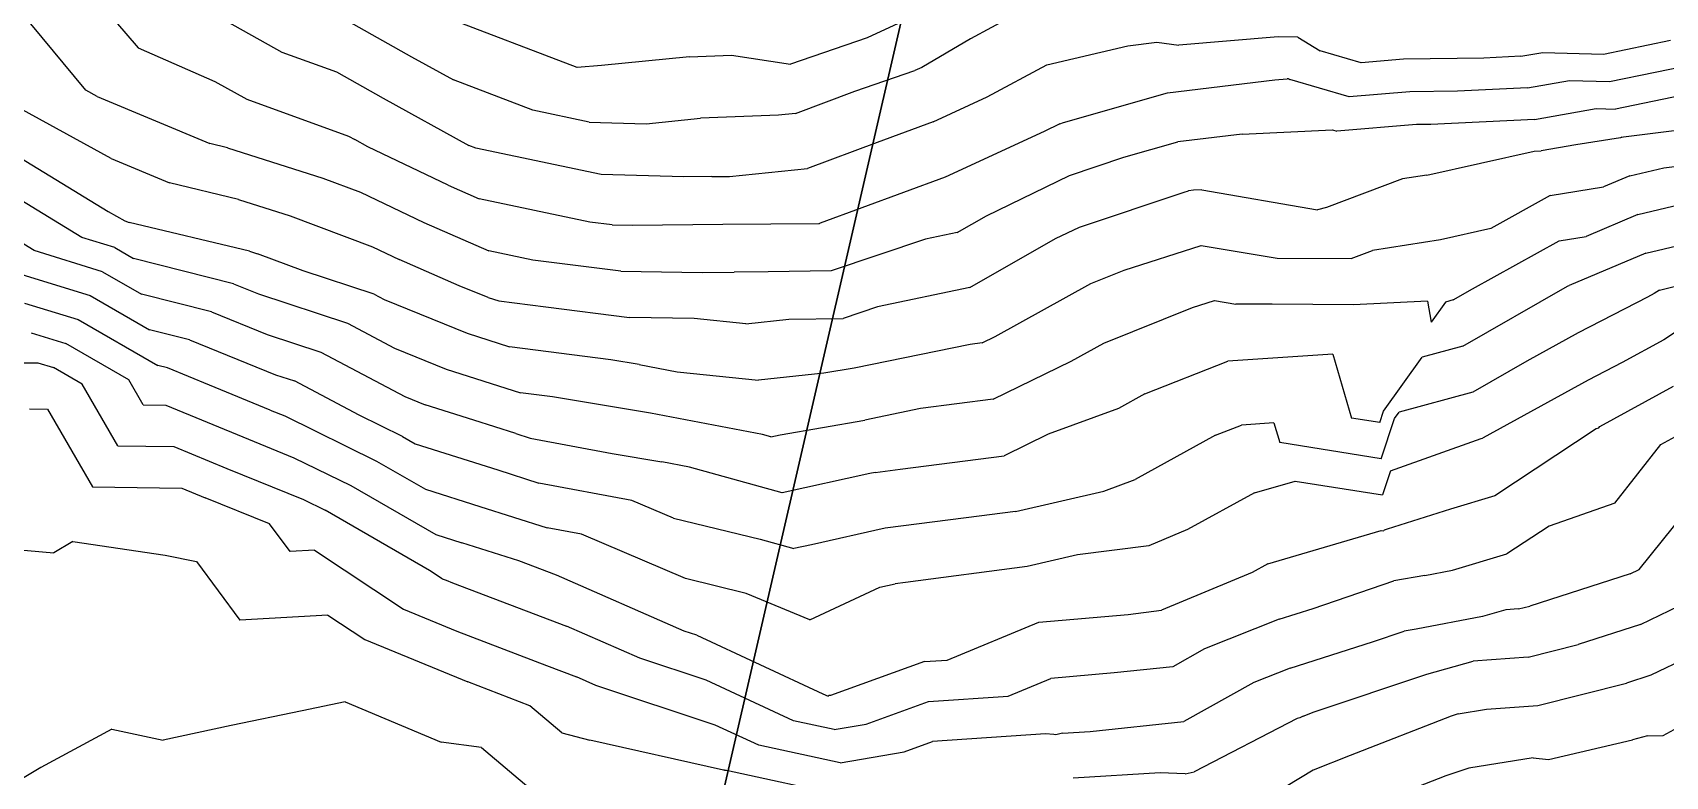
# Model space of a CAD drawing. Header units: metres. Extents: x -1120501 to 1198934, y -4928884 to 66998.
# Drawn here: x -792.7 to -605, y -196.8 to -111.4 of the extents above; entities that cross this region are included whole.
import ezdxf

# ---------------------------------------------------------------- set-up
doc = ezdxf.new("R2010")
doc.units = ezdxf.units.M
doc.layers.add('Cross Sections', color=10, linetype='Continuous')
doc.layers.add('SURF2CONTOURS', color=7, linetype='Continuous', lineweight=0)

msp = doc.modelspace()

# ---------------------------------------------------------------- linework, layer by layer
at = {"color": 7, "lineweight": 0}
msp.add_circle((-684.64, 190.5), 66807.04, dxfattribs=at)
at = {"layer": 'Cross Sections', "color": 1, "linetype": 'Continuous', "lineweight": 30}
msp.add_line((-774.05, -461.69), (-670.58, -13.47), dxfattribs=at)
at = {"layer": 'SURF2CONTOURS', "color": 4, "linetype": 'Continuous', "lineweight": -3}
for p, q in [((-788.43, -103.99, 261), (-780.59, -113.1, 261)), ((-759.17, -108.5, 262), (-749.18, -114.12, 262)), ((-677.66, -108.17, 262), (-684.9, -112.08, 262)), ((-684.9, -112.08, 262), (-690.5, -115.34, 262)), ((-780.59, -113.1, 261), (-771.76, -116.95, 261)), ((-749.18, -114.12, 262), (-744.33, -116.79, 262)), ((-698.18, -118.08, 262), (-691.29, -115.71, 262)), ((-690.5, -115.34, 262), (-691.29, -115.71, 262)), ((-611.43, -116.97, 261), (-600.74, -114.76, 261)), ((-771.76, -116.95, 261), (-768.1, -119, 261)), ((-735.21, -120.26, 262), (-744.33, -116.79, 262)), ((-705.01, -120.63, 262), (-698.18, -118.08, 262)), ((-662.24, -118.27, 261), (-649.92, -116.77, 261)), ((-649.92, -116.77, 261), (-648.48, -116.65, 261)), ((-648.34, -116.65, 261), (-648.48, -116.65, 261)), ((-648.34, -116.65, 261), (-648.18, -116.75, 261)), ((-641.37, -118.72, 261), (-648.18, -116.75, 261)), ((-634.38, -118.16, 261), (-641.37, -118.72, 261)), ((-628.92, -118.08, 261), (-634.38, -118.16, 261)), ((-620.84, -117.69, 261), (-628.92, -118.08, 261)), ((-620.84, -117.69, 261), (-616.03, -116.84, 261)), ((-616.03, -116.84, 261), (-611.43, -116.97, 261)), ((-783.7, -125.82, 260), (-795.06, -119.55, 260)), ((-768.1, -119, 261), (-756.41, -123.23, 261)), ((-674.19, -121.68, 261), (-662.24, -118.27, 261)), ((-728.73, -121.63, 262), (-735.21, -120.26, 262)), ((-728.73, -121.63, 262), (-722.18, -121.81, 262)), ((-722.18, -121.81, 262), (-715.92, -121.19, 262)), ((-706.95, -120.83, 262), (-715.92, -121.19, 262)), ((-705.01, -120.63, 262), (-706.95, -120.83, 262)), ((-674.63, -121.83, 261), (-676.42, -122.7, 261)), ((-674.63, -121.83, 261), (-674.19, -121.68, 261)), ((-609.84, -123.32, 260), (-596.97, -121.7, 260)), ((-756.41, -123.23, 261), (-755.69, -123.63, 261)), ((-754.17, -124.47, 261), (-755.69, -123.63, 261)), ((-676.42, -122.7, 261), (-687.82, -127.96, 261)), ((-610.16, -123.42, 260), (-615.31, -124.25, 260)), ((-610.02, -123.36, 260), (-610.16, -123.42, 260)), ((-610.02, -123.36, 260), (-609.84, -123.32, 260)), ((-744.95, -128.89, 261), (-754.17, -124.47, 261)), ((-632.43, -127.72, 260), (-620.1, -124.98, 260)), ((-620.1, -124.98, 260), (-619.28, -124.94, 260)), ((-615.31, -124.25, 260), (-619.28, -124.94, 260)), ((-783.7, -125.82, 260), (-776.98, -128.62, 260)), ((-787.05, -134.89, 259), (-796.69, -129.03, 259)), ((-769.05, -130.53, 260), (-776.98, -128.62, 260)), ((-744.95, -128.89, 261), (-741.39, -130.45, 261)), ((-687.82, -127.96, 261), (-702.18, -133.23, 261)), ((-659.25, -129.45, 260), (-659.84, -129.52, 260)), ((-658.31, -129.41, 260), (-659.25, -129.45, 260)), ((-658.31, -129.41, 260), (-645.02, -131.72, 260)), ((-635.23, -128.16, 260), (-643.98, -131.43, 260)), ((-632.43, -127.72, 260), (-635.23, -128.16, 260)), ((-769.05, -130.53, 260), (-763.12, -132.41, 260)), ((-728.67, -133.12, 261), (-741.39, -130.45, 261)), ((-672.38, -133.69, 260), (-660.33, -129.66, 260)), ((-660.33, -129.66, 260), (-659.84, -129.52, 260)), ((-608.17, -132.26, 259), (-600.54, -130.42, 259)), ((-763.12, -132.41, 260), (-753.63, -135.95, 260)), ((-726.11, -133.44, 261), (-728.67, -133.12, 261)), ((-702.35, -133.27, 261), (-702.26, -133.26, 261)), ((-702.18, -133.23, 261), (-702.26, -133.26, 261)), ((-643.98, -131.43, 260), (-645.02, -131.72, 260)), ((-608.17, -132.26, 259), (-614.1, -134.75, 259)), ((-783.28, -136.05, 259), (-787.05, -134.89, 259)), ((-726.11, -133.44, 261), (-723.74, -133.48, 261)), ((-723.74, -133.48, 261), (-713.35, -133.37, 261)), ((-713.35, -133.37, 261), (-702.35, -133.27, 261)), ((-684.97, -140.62, 260), (-675.11, -135.01, 260)), ((-675.11, -135.01, 260), (-672.38, -133.69, 260)), ((-617.22, -135.25, 259), (-614.1, -134.75, 259)), ((-783.28, -136.05, 259), (-781.13, -137.29, 259)), ((-753.63, -135.95, 260), (-750.58, -137.4, 260)), ((-627.18, -140.78, 259), (-617.22, -135.25, 259)), ((-769.62, -140.19, 259), (-781.13, -137.29, 259)), ((-743.68, -140.43, 260), (-750.58, -137.4, 260)), ((-605.7, -140.94, 258), (-593.76, -137.93, 258)), ((-794.45, -138.98, 258), (-786.09, -141.56, 258)), ((-769.62, -140.19, 259), (-766.75, -141.36, 259)), ((-740.35, -141.78, 260), (-743.68, -140.43, 260)), ((-684.97, -140.62, 260), (-695.6, -142.86, 260)), ((-786.09, -141.56, 258), (-779.27, -145.49, 258)), ((-766.75, -141.36, 259), (-756.52, -144.72, 259)), ((-740.35, -141.78, 260), (-739.12, -142.17, 260)), ((-739.12, -142.17, 260), (-733.73, -142.86, 260)), ((-659.36, -142.93, 259), (-656.86, -142.13, 259)), ((-656.86, -142.13, 259), (-654.39, -142.54, 259)), ((-650.21, -142.56, 259), (-654.39, -142.54, 259)), ((-640.87, -142.6, 259), (-650.21, -142.56, 259)), ((-632.37, -142.18, 259), (-640.87, -142.6, 259)), ((-632.37, -142.18, 259), (-631.94, -144.6, 259)), ((-630.3, -142.3, 259), (-631.94, -144.6, 259)), ((-629.41, -142.06, 259), (-630.3, -142.3, 259)), ((-629.41, -142.06, 259), (-627.18, -140.78, 259)), ((-607.05, -141.74, 258), (-615.03, -145.84, 258)), ((-606.28, -141.32, 258), (-607.05, -141.74, 258)), ((-605.7, -140.94, 258), (-606.28, -141.32, 258)), ((-733.73, -142.86, 260), (-724.09, -144.06, 260)), ((-716.67, -144.18, 260), (-724.09, -144.06, 260)), ((-710.71, -144.81, 260), (-716.67, -144.18, 260)), ((-710.71, -144.81, 260), (-705.78, -144.27, 260)), ((-705.78, -144.27, 260), (-699.55, -144.2, 260)), ((-695.6, -142.86, 260), (-699.55, -144.2, 260)), ((-669.58, -147.02, 259), (-659.36, -142.93, 259)), ((-792.9, -145.84, 257), (-788.91, -147.07, 257)), ((-774.68, -146.64, 258), (-779.27, -145.49, 258)), ((-756.52, -144.72, 259), (-751.11, -147.58, 259)), ((-615.03, -145.84, 258), (-620.95, -149.09, 258)), ((-781.66, -151.24, 257), (-788.91, -147.07, 257)), ((-774.68, -146.64, 258), (-764.78, -150.65, 258)), ((-751.11, -147.58, 259), (-745.18, -149.99, 259)), ((-673.33, -149.09, 259), (-669.58, -147.02, 259)), ((-745.18, -149.99, 259), (-736.63, -152.71, 259)), ((-682.28, -153.47, 259), (-673.33, -149.09, 259)), ((-620.95, -149.09, 258), (-627.16, -152.64, 258)), ((-780.01, -154.1, 257), (-781.66, -151.24, 257)), ((-764.78, -150.65, 258), (-762.63, -151.36, 258)), ((-755.17, -155.31, 258), (-762.63, -151.36, 258)), ((-612.55, -156.58, 257), (-604.08, -151.97, 257)), ((-732.96, -153.19, 259), (-736.63, -152.71, 259)), ((-721.68, -155.06, 259), (-732.96, -153.19, 259)), ((-682.28, -153.47, 259), (-690.66, -154.54, 259)), ((-627.16, -152.64, 258), (-635.63, -154.95, 258)), ((-793.08, -154.58, 256), (-791, -154.62, 256)), ((-791, -154.62, 256), (-785.85, -163.54, 256)), ((-780.01, -154.1, 257), (-777.42, -154.14, 257)), ((-777.42, -154.14, 257), (-767.91, -158.06, 257)), ((-750.21, -157.74, 258), (-755.17, -155.31, 258)), ((-708.8, -157.51, 259), (-721.68, -155.06, 259)), ((-690.66, -154.54, 259), (-697.05, -155.85, 259)), ((-637.68, -160.29, 258), (-636.14, -155.66, 258)), ((-636.14, -155.66, 258), (-635.63, -154.95, 258)), ((-707.84, -157.78, 259), (-708.8, -157.51, 259)), ((-707.84, -157.78, 259), (-706.79, -157.55, 259)), ((-706.79, -157.55, 259), (-697.05, -155.85, 259)), ((-656.71, -157.59, 258), (-665.96, -162.7, 258)), ((-656.71, -157.59, 258), (-653.75, -156.43, 258)), ((-650.01, -156.18, 258), (-653.75, -156.43, 258)), ((-650.01, -156.18, 258), (-649.35, -158.45, 258)), ((-612.95, -156.87, 257), (-624.62, -164.57, 257)), ((-612.71, -156.78, 257), (-612.95, -156.87, 257)), ((-612.71, -156.78, 257), (-612.55, -156.58, 257)), ((-767.91, -158.06, 257), (-762.67, -160.19, 257)), ((-750.21, -157.74, 258), (-748.75, -158.58, 258)), ((-748.75, -158.58, 258), (-739.25, -161.58, 258)), ((-637.68, -160.29, 258), (-649.35, -158.45, 258)), ((-762.67, -160.19, 257), (-756.13, -163.39, 257)), ((-739.25, -161.58, 258), (-734.54, -163.09, 258)), ((-723.84, -165.09, 258), (-734.54, -163.09, 258)), ((-669.57, -164.03, 258), (-665.96, -162.7, 258)), ((-785.85, -163.54, 256), (-775.58, -163.68, 256)), ((-775.58, -163.68, 256), (-772.9, -164.79, 256)), ((-765.49, -167.79, 256), (-772.9, -164.79, 256)), ((-756.13, -163.39, 257), (-746.38, -169, 257)), ((-719.05, -167.13, 258), (-723.84, -165.09, 258)), ((-679.71, -166.35, 258), (-669.57, -164.03, 258)), ((-624.62, -164.57, 257), (-629.72, -166.1, 257)), ((-608.01, -173.02, 256), (-601.39, -164.78, 256)), ((-679.71, -166.35, 258), (-685.38, -167.09, 258)), ((-629.72, -166.1, 257), (-636.99, -168.39, 257)), ((-763.12, -170.97, 256), (-765.49, -167.79, 256)), ((-719.05, -167.13, 258), (-709.09, -169.55, 258)), ((-694.7, -168.26, 258), (-703.16, -170.17, 258)), ((-685.38, -167.09, 258), (-694.7, -168.26, 258)), ((-650.73, -172.36, 257), (-637.67, -168.54, 257)), ((-637.67, -168.54, 257), (-637.36, -168.59, 257)), ((-637.33, -168.5, 257), (-637.36, -168.59, 257)), ((-636.99, -168.39, 257), (-637.33, -168.5, 257)), ((-760.33, -170.81, 256), (-763.12, -170.97, 256)), ((-760.33, -170.81, 256), (-750.09, -177.57, 256)), ((-746.38, -169, 257), (-743.39, -169.95, 257)), ((-736.84, -172.04, 257), (-743.39, -169.95, 257)), ((-709.09, -169.55, 258), (-705.22, -170.62, 258)), ((-703.16, -170.17, 258), (-705.22, -170.62, 258)), ((-732.5, -173.69, 257), (-736.84, -172.04, 257)), ((-650.73, -172.36, 257), (-652.53, -173.35, 257)), ((-717.83, -180.09, 257), (-732.5, -173.69, 257)), ((-652.53, -173.35, 257), (-662.95, -177.69, 257)), ((-609.04, -173.52, 256), (-620.59, -177.22, 256)), ((-609.04, -173.52, 256), (-608.01, -173.02, 256)), ((-750.09, -177.57, 256), (-743.94, -180.1, 256)), ((-677.05, -179.06, 257), (-666.77, -178.18, 257)), ((-666.77, -178.18, 257), (-662.95, -177.69, 257)), ((-623.34, -177.66, 256), (-626.04, -178.41, 256)), ((-621.9, -177.55, 256), (-623.34, -177.66, 256)), ((-621.9, -177.55, 256), (-620.59, -177.22, 256)), ((-743.94, -180.1, 256), (-733.65, -184.06, 256)), ((-716.36, -180.57, 257), (-717.83, -180.09, 257)), ((-687.57, -183.42, 257), (-677.05, -179.06, 257)), ((-638.66, -181.34, 256), (-635.05, -180.1, 256)), ((-633.67, -179.87, 256), (-635.05, -180.1, 256)), ((-626.04, -178.41, 256), (-633.67, -179.87, 256)), ((-716.36, -180.57, 257), (-701.86, -187.31, 257)), ((-648.14, -184.34, 256), (-638.66, -181.34, 256)), ((-690.19, -183.6, 257), (-700.99, -187.5, 257)), ((-690.19, -183.6, 257), (-687.57, -183.42, 257)), ((-602.33, -183.08, 255), (-606.69, -185.17, 255)), ((-733.65, -184.06, 256), (-730.2, -185.37, 256)), ((-727.97, -186.34, 256), (-730.2, -185.37, 256)), ((-648.14, -184.34, 256), (-652.31, -186, 256)), ((-606.69, -185.17, 255), (-609.46, -186.06, 255)), ((-714.24, -190.89, 256), (-727.97, -186.34, 256)), ((-701.86, -187.31, 257), (-701.27, -187.56, 257)), ((-701.16, -187.51, 257), (-701.27, -187.56, 257)), ((-700.99, -187.5, 257), (-701.16, -187.51, 257)), ((-652.31, -186, 256), (-660.35, -190.5, 256)), ((-619.68, -188.64, 255), (-609.46, -186.06, 255)), ((-761.74, -189.27, 255), (-769.91, -190.96, 255)), ((-756.77, -188.22, 255), (-761.74, -189.27, 255)), ((-756.77, -188.22, 255), (-745.74, -192.84, 255)), ((-628.84, -189.61, 255), (-625.58, -189.08, 255)), ((-625.58, -189.08, 255), (-619.68, -188.64, 255)), ((-783.63, -191.36, 255), (-791.79, -195.75, 255)), ((-783.63, -191.36, 255), (-777.73, -192.63, 255)), ((-769.91, -190.96, 255), (-777.73, -192.63, 255)), ((-709.24, -193.21, 256), (-714.24, -190.89, 256)), ((-671.15, -191.64, 256), (-660.35, -190.5, 256)), ((-629.62, -189.86, 255), (-641.25, -194.39, 255)), ((-628.84, -189.61, 255), (-629.62, -189.86, 255)), ((-741.13, -193.46, 255), (-745.74, -192.84, 255)), ((-699.88, -195.24, 256), (-709.24, -193.21, 256)), ((-692.51, -193.97, 256), (-689.25, -192.79, 256)), ((-676.29, -191.9, 256), (-689.25, -192.79, 256)), ((-675.31, -191.98, 256), (-676.29, -191.9, 256)), ((-675.09, -192.01, 256), (-675.31, -191.98, 256)), ((-674.3, -191.83, 256), (-675.09, -192.01, 256)), ((-674.3, -191.83, 256), (-671.15, -191.64, 256)), ((-741.13, -193.46, 255), (-735.17, -198.49, 255)), ((-699.88, -195.24, 256), (-692.51, -193.97, 256)), ((-641.25, -194.39, 255), (-645.48, -196.09, 255)), ((-791.79, -195.75, 255), (-795.79, -198.17, 255)), ((-645.48, -196.09, 255), (-648.62, -197.96, 255))]:
    msp.add_line(p, q, dxfattribs=at)
at = {"layer": 'SURF2CONTOURS', "color": 2, "linetype": 'Continuous', "lineweight": -3}
for p, q in [((-773.32, -108.43, 261.5), (-764.05, -113.6, 261.5)), ((-786.62, -117.97, 260.5), (-792.92, -110.35, 260.5)), ((-730.11, -115.37, 262.5), (-745.79, -109.38, 262.5)), ((-691.73, -109.63, 262.5), (-696.76, -111.94, 262.5)), ((-696.76, -111.94, 262.5), (-705.59, -114.99, 262.5)), ((-666.82, -112.86, 261.5), (-663.49, -112.46, 261.5)), ((-663.49, -112.46, 261.5), (-660.94, -112.79, 261.5)), ((-649.53, -111.84, 261.5), (-660.94, -112.79, 261.5)), ((-647.26, -111.87, 261.5), (-649.53, -111.84, 261.5)), ((-647.26, -111.87, 261.5), (-644.7, -113.43, 261.5)), ((-612.12, -113.81, 261.5), (-604.41, -112.21, 261.5)), ((-764.05, -113.6, 261.5), (-757.79, -115.86, 261.5)), ((-717.21, -114.13, 262.5), (-727.3, -115.13, 262.5)), ((-717.21, -114.13, 262.5), (-712.37, -113.94, 262.5)), ((-712.37, -113.94, 262.5), (-705.59, -114.99, 262.5)), ((-676.13, -115.04, 261.5), (-666.82, -112.86, 261.5)), ((-639.98, -114.8, 261.5), (-644.7, -113.43, 261.5)), ((-635.13, -114.41, 261.5), (-639.98, -114.8, 261.5)), ((-625.88, -114.27, 261.5), (-635.13, -114.41, 261.5)), ((-621.62, -114.06, 261.5), (-625.88, -114.27, 261.5)), ((-621.62, -114.06, 261.5), (-619.08, -113.62, 261.5)), ((-619.08, -113.62, 261.5), (-612.12, -113.81, 261.5)), ((-757.79, -115.86, 261.5), (-752.43, -118.87, 261.5)), ((-727.3, -115.13, 262.5), (-730.11, -115.37, 262.5)), ((-682.99, -118.74, 261.5), (-676.13, -115.04, 261.5)), ((-785.29, -118.7, 260.5), (-786.62, -117.97, 260.5)), ((-600.35, -117.99, 260.5), (-610.73, -120.13, 260.5)), ((-785.29, -118.7, 260.5), (-772.35, -124.1, 260.5)), ((-752.43, -118.87, 261.5), (-742.56, -124.33, 261.5)), ((-689.17, -121.59, 261.5), (-682.99, -118.74, 261.5)), ((-620.06, -121.32, 260.5), (-612.97, -120.07, 260.5)), ((-612.97, -120.07, 260.5), (-610.73, -120.13, 260.5)), ((-689.17, -121.59, 261.5), (-695.61, -123.96, 261.5)), ((-633.63, -121.91, 260.5), (-642.77, -122.65, 260.5)), ((-631.96, -121.89, 260.5), (-633.63, -121.91, 260.5)), ((-620.06, -121.32, 260.5), (-631.96, -121.89, 260.5)), ((-797.95, -123.43, 259.5), (-784.03, -131.88, 259.5)), ((-653.65, -123, 260.5), (-661.04, -123.9, 260.5)), ((-653.65, -123, 260.5), (-643.27, -122.51, 260.5)), ((-643.27, -122.51, 260.5), (-642.77, -122.65, 260.5)), ((-770.31, -124.59, 260.5), (-772.35, -124.1, 260.5)), ((-770.31, -124.59, 260.5), (-759.36, -128.05, 260.5)), ((-741.77, -124.63, 261.5), (-742.56, -124.33, 261.5)), ((-727.36, -127.66, 261.5), (-741.77, -124.63, 261.5)), ((-695.61, -123.96, 261.5), (-703.64, -126.95, 261.5)), ((-673.51, -127.76, 260.5), (-667.26, -125.67, 260.5)), ((-667.26, -125.67, 260.5), (-661.04, -123.9, 260.5)), ((-605.19, -126.87, 259.5), (-596.18, -125.73, 259.5)), ((-712.6, -127.87, 261.5), (-703.64, -126.95, 261.5)), ((-609.09, -127.81, 259.5), (-605.19, -126.87, 259.5)), ((-759.36, -128.05, 260.5), (-755.02, -129.67, 260.5)), ((-717.86, -127.92, 261.5), (-727.36, -127.66, 261.5)), ((-714.62, -127.89, 261.5), (-717.86, -127.92, 261.5)), ((-714.62, -127.89, 261.5), (-712.6, -127.87, 261.5)), ((-683.05, -132.38, 260.5), (-673.51, -127.76, 260.5)), ((-618.25, -130.07, 259.5), (-612.13, -129.08, 259.5)), ((-609.09, -127.81, 259.5), (-612.13, -129.08, 259.5)), ((-755.02, -129.67, 260.5), (-747.76, -133.15, 260.5)), ((-618.25, -130.07, 259.5), (-625.06, -133.85, 259.5)), ((-784.03, -131.88, 259.5), (-782.11, -132.95, 259.5)), ((-782.11, -132.95, 259.5), (-781.61, -133.15, 259.5)), ((-767.79, -136.47, 259.5), (-781.61, -133.15, 259.5)), ((-747.76, -133.15, 260.5), (-740.28, -136.43, 260.5)), ((-686.42, -134.3, 260.5), (-683.05, -132.38, 260.5)), ((-792.55, -136.38, 258.5), (-795.43, -134.63, 258.5)), ((-690.06, -135.07, 260.5), (-700.91, -138.73, 260.5)), ((-686.42, -134.3, 260.5), (-690.06, -135.07, 260.5)), ((-630.87, -135.14, 259.5), (-638.67, -136.36, 259.5)), ((-625.06, -133.85, 259.5), (-630.87, -135.14, 259.5)), ((-607.24, -136.7, 258.5), (-595.88, -133.97, 258.5)), ((-784.69, -138.81, 258.5), (-792.55, -136.38, 258.5)), ((-767.79, -136.47, 259.5), (-766.87, -136.76, 259.5)), ((-761.61, -138.72, 259.5), (-766.87, -136.76, 259.5)), ((-735.2, -137.49, 260.5), (-740.28, -136.43, 260.5)), ((-667.22, -138.64, 259.5), (-658.36, -135.8, 259.5)), ((-658.36, -135.8, 259.5), (-649.63, -137.26, 259.5)), ((-641.14, -137.29, 259.5), (-638.67, -136.36, 259.5)), ((-607.24, -136.7, 258.5), (-616.07, -140.41, 258.5)), ((-784.69, -138.81, 258.5), (-780.2, -141.39, 258.5)), ((-753.47, -141.4, 259.5), (-761.61, -138.72, 259.5)), ((-725.1, -138.75, 260.5), (-735.2, -137.49, 260.5)), ((-725.1, -138.75, 260.5), (-715.73, -138.9, 260.5)), ((-715.73, -138.9, 260.5), (-712.07, -138.86, 260.5)), ((-708.14, -138.83, 260.5), (-712.07, -138.86, 260.5)), ((-700.91, -138.73, 260.5), (-708.14, -138.83, 260.5)), ((-671.05, -140.17, 259.5), (-667.22, -138.64, 259.5)), ((-649.63, -137.26, 259.5), (-641.14, -137.29, 259.5)), ((-682.06, -146.25, 259.5), (-671.05, -140.17, 259.5)), ((-628.28, -147.35, 258.5), (-616.52, -140.62, 258.5)), ((-616.52, -140.62, 258.5), (-616.18, -140.43, 258.5)), ((-616.18, -140.43, 258.5), (-616.07, -140.41, 258.5)), ((-793.67, -142.41, 257.5), (-787.5, -144.32, 257.5)), ((-772.15, -143.42, 258.5), (-780.2, -141.39, 258.5)), ((-753.47, -141.4, 259.5), (-752.29, -142.02, 259.5)), ((-752.29, -142.02, 259.5), (-742.76, -145.88, 259.5)), ((-787.5, -144.32, 257.5), (-778.34, -149.58, 257.5)), ((-772.15, -143.42, 258.5), (-765.76, -146.01, 258.5)), ((-601.61, -144.3, 257.5), (-605.18, -146.64, 257.5)), ((-765.76, -146.01, 258.5), (-759.57, -148.04, 258.5)), ((-742.76, -145.88, 259.5), (-737.88, -147.44, 259.5)), ((-683.55, -146.98, 259.5), (-682.06, -146.25, 259.5)), ((-759.57, -148.04, 258.5), (-749.93, -153.14, 258.5)), ((-726.26, -148.93, 259.5), (-737.88, -147.44, 259.5)), ((-684.95, -147.16, 259.5), (-698.26, -149.88, 259.5)), ((-683.55, -146.98, 259.5), (-684.95, -147.16, 259.5)), ((-643.23, -148.28, 258.5), (-655.32, -149.08, 258.5)), ((-643.23, -148.28, 258.5), (-641.09, -155.62, 258.5)), ((-628.28, -147.35, 258.5), (-632.96, -148.62, 258.5)), ((-605.18, -146.64, 257.5), (-609.96, -149.24, 257.5)), ((-802.98, -149.28, 256.5), (-792.12, -149.27, 256.5)), ((-792.12, -149.27, 256.5), (-790.32, -149.83, 256.5)), ((-787.03, -151.72, 256.5), (-790.32, -149.83, 256.5)), ((-777.21, -149.87, 257.5), (-778.34, -149.58, 257.5)), ((-772.38, -151.83, 257.5), (-777.21, -149.87, 257.5)), ((-722.97, -149.48, 259.5), (-726.26, -148.93, 259.5)), ((-722.97, -149.48, 259.5), (-718.62, -150.3, 259.5)), ((-698.26, -149.88, 259.5), (-701.74, -150.48, 259.5)), ((-664.87, -152.85, 258.5), (-655.32, -149.08, 258.5)), ((-637.42, -154.85, 258.5), (-632.96, -148.62, 258.5)), ((-609.96, -149.24, 257.5), (-613.89, -151.26, 257.5)), ((-782.93, -158.82, 256.5), (-787.03, -151.72, 256.5)), ((-765.42, -154.7, 257.5), (-772.38, -151.83, 257.5)), ((-718.62, -150.3, 259.5), (-709.27, -151.29, 259.5)), ((-701.74, -150.48, 259.5), (-709.27, -151.29, 259.5)), ((-613.89, -151.26, 257.5), (-625.94, -157.89, 257.5)), ((-749.93, -153.14, 258.5), (-747.6, -154.09, 258.5)), ((-664.87, -152.85, 258.5), (-667.89, -154.52, 258.5)), ((-765.42, -154.7, 257.5), (-763.74, -155.38, 257.5)), ((-763.74, -155.38, 257.5), (-753.17, -160.57, 257.5)), ((-742.01, -155.88, 258.5), (-747.6, -154.09, 258.5)), ((-667.89, -154.52, 258.5), (-675.96, -157.49, 258.5)), ((-637.85, -156.13, 258.5), (-641.09, -155.62, 258.5)), ((-637.85, -156.13, 258.5), (-637.42, -154.85, 258.5)), ((-737.17, -157.4, 258.5), (-742.01, -155.88, 258.5)), ((-737.17, -157.4, 258.5), (-735.53, -157.93, 258.5)), ((-675.96, -157.49, 258.5), (-681.02, -159.97, 258.5)), ((-605.54, -158.68, 256.5), (-602.99, -157.29, 256.5)), ((-782.93, -158.82, 256.5), (-776.5, -158.91, 256.5)), ((-776.5, -158.91, 256.5), (-770.41, -161.43, 256.5)), ((-735.53, -157.93, 258.5), (-726.11, -159.69, 258.5)), ((-636.6, -161.69, 257.5), (-626.17, -157.97, 257.5)), ((-626.17, -157.97, 257.5), (-626.03, -157.93, 257.5)), ((-625.94, -157.89, 257.5), (-626.03, -157.93, 257.5)), ((-610.81, -165.41, 256.5), (-605.54, -158.68, 256.5)), ((-770.41, -161.43, 256.5), (-761.59, -164.99, 256.5)), ((-753.17, -160.57, 257.5), (-747.57, -163.79, 257.5)), ((-726.11, -159.69, 258.5), (-720.4, -160.64, 258.5)), ((-717.19, -161.25, 258.5), (-720.4, -160.64, 258.5)), ((-706.53, -164.2, 258.5), (-717.19, -161.25, 258.5)), ((-692.97, -161.5, 258.5), (-681.02, -159.97, 258.5)), ((-696.45, -161.99, 258.5), (-706.53, -164.2, 258.5)), ((-695.85, -161.86, 258.5), (-696.45, -161.99, 258.5)), ((-695.85, -161.86, 258.5), (-692.97, -161.5, 258.5)), ((-652.23, -164.22, 257.5), (-647.58, -162.86, 257.5)), ((-647.58, -162.86, 257.5), (-637.52, -164.44, 257.5)), ((-636.6, -161.69, 257.5), (-637.52, -164.44, 257.5)), ((-761.59, -164.99, 256.5), (-759.09, -166.22, 256.5)), ((-747.57, -163.79, 257.5), (-741.32, -165.77, 257.5)), ((-652.23, -164.22, 257.5), (-659.94, -168.44, 257.5)), ((-747.08, -173.13, 256.5), (-759.09, -166.22, 256.5)), ((-741.32, -165.77, 257.5), (-733.55, -168.24, 257.5)), ((-610.81, -165.41, 256.5), (-618.38, -168.04, 256.5)), ((-729.63, -168.98, 257.5), (-733.55, -168.24, 257.5)), ((-659.94, -168.44, 257.5), (-664.39, -170.3, 257.5)), ((-618.38, -168.04, 256.5), (-623.22, -171.22, 256.5)), ((-801.5, -170.1, 255.5), (-790.28, -171.09, 255.5)), ((-788.09, -169.8, 255.5), (-790.28, -171.09, 255.5)), ((-788.09, -169.8, 255.5), (-777.48, -171.39, 255.5)), ((-717.67, -174.07, 257.5), (-729.63, -168.98, 257.5)), ((-664.39, -170.3, 257.5), (-672.59, -171.35, 257.5)), ((-777.48, -171.39, 255.5), (-773.88, -172.12, 255.5)), ((-773.88, -172.12, 255.5), (-768.89, -178.84, 255.5)), ((-678.39, -172.67, 257.5), (-692.35, -174.51, 257.5)), ((-672.59, -171.35, 257.5), (-678.39, -172.67, 257.5)), ((-629.47, -173.1, 256.5), (-623.22, -171.22, 256.5)), ((-745.65, -174.08, 256.5), (-747.08, -173.13, 256.5)), ((-745.65, -174.08, 256.5), (-745.19, -174.26, 256.5)), ((-745.19, -174.26, 256.5), (-744.43, -174.56, 256.5)), ((-744.43, -174.56, 256.5), (-731.35, -179.53, 256.5)), ((-710.68, -175.76, 257.5), (-717.67, -174.07, 257.5)), ((-692.35, -174.51, 257.5), (-693.55, -174.66, 257.5)), ((-645.51, -177.51, 256.5), (-636.22, -174.32, 256.5)), ((-632.68, -173.71, 256.5), (-636.22, -174.32, 256.5)), ((-632.68, -173.71, 256.5), (-629.47, -173.1, 256.5)), ((-703.35, -178.79, 257.5), (-710.68, -175.76, 257.5)), ((-703.35, -178.79, 257.5), (-695.3, -175.05, 257.5)), ((-695.3, -175.05, 257.5), (-693.55, -174.66, 257.5)), ((-607.87, -179.34, 255.5), (-601.18, -176.13, 255.5)), ((-758.78, -178.26, 255.5), (-768.89, -178.84, 255.5)), ((-758.78, -178.26, 255.5), (-754.53, -181.07, 255.5)), ((-649.4, -178.74, 256.5), (-645.51, -177.51, 256.5)), ((-722.9, -183.21, 256.5), (-731.35, -179.53, 256.5)), ((-649.4, -178.74, 256.5), (-658, -182.15, 256.5)), ((-607.87, -179.34, 255.5), (-615.02, -181.64, 255.5)), ((-754.53, -181.07, 255.5), (-742.68, -185.94, 255.5)), ((-620.79, -183.1, 255.5), (-615.02, -181.64, 255.5)), ((-715.3, -185.73, 256.5), (-722.9, -183.21, 256.5)), ((-658, -182.15, 256.5), (-661.63, -184.19, 256.5)), ((-632.42, -185.03, 255.5), (-627.12, -183.57, 255.5)), ((-620.79, -183.1, 255.5), (-627.12, -183.57, 255.5)), ((-705.23, -190.41, 256.5), (-715.3, -185.73, 256.5)), ((-680.58, -187.56, 256.5), (-675.66, -185.53, 256.5)), ((-668.39, -184.91, 256.5), (-675.66, -185.53, 256.5)), ((-661.63, -184.19, 256.5), (-668.39, -184.91, 256.5)), ((-645.38, -189.39, 255.5), (-632.42, -185.03, 255.5)), ((-735.56, -188.68, 255.5), (-742.68, -185.94, 255.5)), ((-689.72, -188.2, 256.5), (-680.58, -187.56, 256.5)), ((-731.89, -191.77, 255.5), (-735.56, -188.68, 255.5)), ((-696.9, -190.79, 256.5), (-689.72, -188.2, 256.5)), ((-646.64, -189.88, 255.5), (-645.38, -189.39, 255.5)), ((-700.57, -191.42, 256.5), (-705.23, -190.41, 256.5)), ((-700.57, -191.42, 256.5), (-696.9, -190.79, 256.5)), ((-647.33, -190.15, 255.5), (-659.19, -196.28, 255.5)), ((-647.05, -190.07, 255.5), (-647.33, -190.15, 255.5)), ((-646.88, -189.97, 255.5), (-647.05, -190.07, 255.5)), ((-646.64, -189.88, 255.5), (-646.88, -189.97, 255.5)), ((-605.27, -192.09, 254.5), (-602.75, -190.73, 254.5)), ((-731.89, -191.77, 255.5), (-728.65, -192.64, 255.5)), ((-713.31, -196.06, 255.5), (-728.65, -192.64, 255.5)), ((-618.46, -194.85, 254.5), (-608.79, -192.59, 254.5)), ((-607.07, -192.14, 254.5), (-608.79, -192.59, 254.5)), ((-607.07, -192.14, 254.5), (-605.27, -192.09, 254.5)), ((-620.21, -194.64, 254.5), (-627.59, -195.83, 254.5)), ((-620.21, -194.64, 254.5), (-618.46, -194.85, 254.5)), ((-713.17, -196.07, 255.5), (-713.31, -196.06, 255.5)), ((-713.17, -196.07, 255.5), (-712.94, -196.07, 255.5)), ((-712.94, -196.07, 255.5), (-699.19, -199.05, 255.5)), ((-663.1, -196.37, 255.5), (-673.08, -196.98, 255.5)), ((-660.22, -196.5, 255.5), (-663.1, -196.37, 255.5)), ((-660.22, -196.5, 255.5), (-659.19, -196.28, 255.5)), ((-630.26, -196.71, 254.5), (-635.85, -198.89, 254.5)), ((-627.59, -195.83, 254.5), (-630.26, -196.71, 254.5))]:
    msp.add_line(p, q, dxfattribs=at)

doc.saveas('drawing.dxf')
